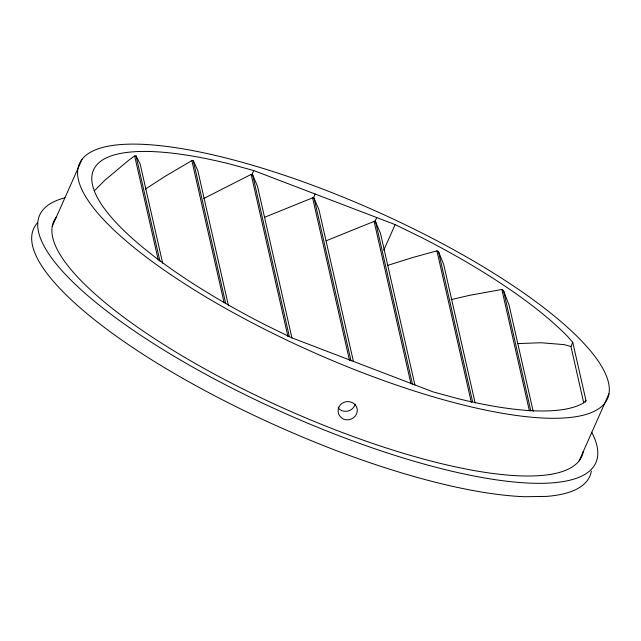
<?xml version="1.0" encoding="UTF-8"?>
<svg xmlns="http://www.w3.org/2000/svg" width="641" height="641" viewBox="0 0 641 641"><rect width="100%" height="100%" fill="white"/><g stroke="black" fill="none" stroke-linecap="round" stroke-linejoin="round"><path stroke-width="0.96" d="M52.25 226.321L82.032 159.353M203.774 198.494L251.152 174.416L251.953 174.64L253.764 170.57L395.144 224.606L421.161 237.298A273.571 73.106 24 0 1 567.67 336.517L572.766 342.334L586.01 400.673L585.273 402.324M264.669 217.243L313.705 197.412L315.22 194.023M326.157 240.776L375.201 220.945L376.708 217.555M383.767 250.158L395.144 224.606M583.727 402.852L570.931 346.469L572.766 342.334M579.176 460.775L608.95 393.806M94.451 190.754L104.675 180.409L128.545 160.394L134.658 155.939L136.052 155.923L140.147 163.944L162.694 263.299M586.01 400.673L582.837 403.325A273.571 73.106 24 0 1 457.77 398.606L433.108 391.899L291.759 337.799L265.735 325.107A273.571 73.106 24 0 1 92.552 185.177A273.571 73.106 24 0 1 229.133 163.808L253.764 170.57M145.451 189.087L164.721 176.571L191.859 160.587L193.318 160.819L197.757 170.378L228.5 305.861M387.517 265.446L412.083 257.698L436.93 250.823L438.524 251.673L443.708 264.517L475.117 402.917M451.08 299.627L469.356 295.373L501.847 289.468L503.489 290.525L509.082 305.14L533.176 411.314M517.704 343.6L541.02 342.751L564.064 344.61L570.931 346.469M251.953 174.64L252.658 174.905L289.299 336.365M375.201 220.945L380.49 233.364L414.927 385.089M313.705 197.412L319.002 209.831L353.439 361.556M252.258 173.959L257.514 186.299L291.951 338.023M503.489 290.525L530.82 410.969M501.847 289.468L529.394 410.849M438.524 251.673L472.585 401.763M436.93 250.823L471.335 402.42M412.5 384.4L375.634 221.978L374.104 221.385L410.961 383.815M351.012 360.867L314.146 198.446L312.616 197.853L349.473 360.282M251.152 174.416L287.969 336.653M193.318 160.819L225.664 303.361M191.859 160.587L224.054 302.448M136.052 155.923L159.946 261.199M134.658 155.939L158.279 260.022M591.659 432.178A304.395 81.343 24 0 1 284.908 413.349A304.395 81.343 24 0 1 64.957 197.829M583.254 451.528A288.979 77.224 24 0 1 286.567 409.575A288.979 77.224 24 0 1 56.328 217.075M591.371 471.103A304.395 81.343 24 0 1 546.613 496.39L524.699 496.727A304.395 81.343 24 0 1 333.753 449.629C273.33 426.217 214.687 398.101 159.248 364.513A304.395 81.343 24 0 1 37.523 222.739M355.154 404.07A9.631 9.102 -12.8 0 1 347.767 411.105A9.631 9.102 -12.8 0 1 338.103 407.868M170.843 274.685A288.979 77.224 24 0 0 604.872 403.053A288.979 77.224 24 0 0 254.637 165.875A288.979 77.224 24 0 0 170.843 274.685M338.857 407.203A9.639 9.206 -2.4 0 0 343.961 419.278A9.639 8.974 -21.2 0 0 356.532 413.966A9.639 8.974 -21.2 0 0 351.516 402.3A9.639 9.206 -2.4 0 0 338.857 407.203"/></g></svg>
